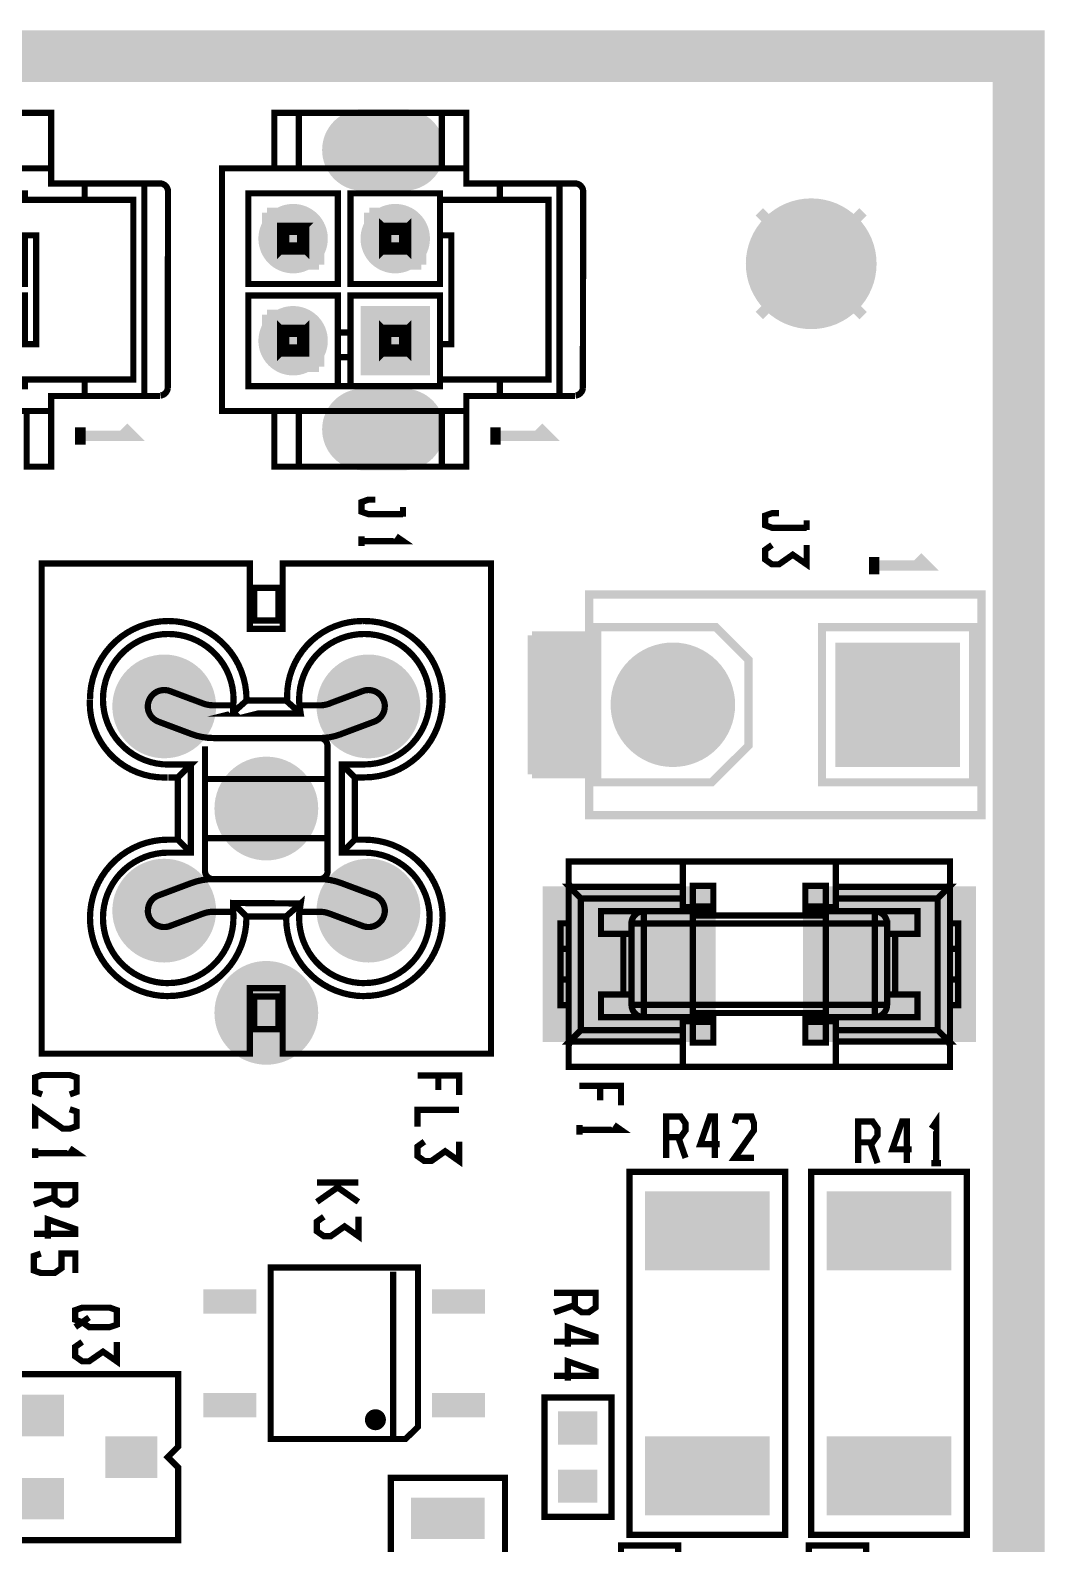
# Model space of a CAD drawing. Extents: x 36 to 154, y -1 to 63.
# Drawn here: x 129.48 to 154.3, y 25.82 to 62.87 of the extents above; entities that cross this region are included whole.
import ezdxf

# ---------------------------------------------------------------- set-up
doc = ezdxf.new("R2010")
doc.units = 0
doc.header["$MEASUREMENT"] = 0
doc.layers.get('0').update_dxf_attribs({"linetype": 'CONTINUOUS'})
for name, color, linetype in [('25-336-0_BOT', 7, 'CONTINUOUS'), ('25-336-0_DRD', 7, 'CONTINUOUS'), ('25-336-0_SST', 1, 'CONTINUOUS'), ('25-336-0_TOP', 4, 'CONTINUOUS'), ('THRUHOLE_NPT', 5, 'CONTINUOUS'), ('THRUHOLE_TAP', 10, 'CONTINUOUS')]:
    doc.layers.add(name, color=color, linetype=linetype)

# ---------------------------------------------------------------- blocks, each defined once
blk = doc.blocks.new('ROUND_21')
at = {"const_width": 1.27}
blk.add_lwpolyline([(-0.635, 0, 1), (0.635, 0, 1)], format="xyb", close=True, dxfattribs=at)
blk = doc.blocks.new('OBLONG_22')
at = {"const_width": 1.99898}
blk.add_lwpolyline([(0.50038, 0), (-0.50038, 0)], dxfattribs=at)
at = {"const_width": 0.99949}
for points in [[(-1.000124, 0, 1), (-0.000636, 0, 1)], [(0.000636, 0, 1), (1.000124, 0, 1)]]:
    blk.add_lwpolyline(points, format="xyb", close=True, dxfattribs=at)
blk = doc.blocks.new('ROUND_25')
at = {"const_width": 0.84963}
blk.add_lwpolyline([(-0.424814, 0, 1), (0.424814, 0, 1)], format="xyb", close=True, dxfattribs=at)
blk = doc.blocks.new('SQUARE_26')
blk.add_solid([(0.84963, 0.84963), (0.84963, -0.84963), (-0.84963, 0.84963), (-0.84963, -0.84963)])
blk = doc.blocks.new('ROUND_27')
at = {"const_width": 1.524}
blk.add_lwpolyline([(-0.762, 0, 1), (0.762, 0, 1)], format="xyb", close=True, dxfattribs=at)
blk = doc.blocks.new('SQUARE_28')
blk.add_solid([(1.524, 1.524), (1.524, -1.524), (-1.524, 1.524), (-1.524, -1.524)])
blk = doc.blocks.new('ROUND_56')
at = {"const_width": 1.6002}
blk.add_lwpolyline([(-0.8001, 0, 1), (0.8001, 0, 1)], format="xyb", close=True, dxfattribs=at)
blk = doc.blocks.new('ROUND_59')
at = {"const_width": 0.0762}
blk.add_lwpolyline([(-0.0381, 0, 1), (0.0381, 0, 1)], format="xyb", close=True, dxfattribs=at)
blk = doc.blocks.new('RECTANGLE_1')
blk.add_solid([(0.4826, 0.4064), (0.4826, -0.4064), (-0.4826, 0.4064), (-0.4826, -0.4064)])
blk = doc.blocks.new('RECTANGLE_4')
blk.add_solid([(0.9017, 0.508), (0.9017, -0.508), (-0.9017, 0.508), (-0.9017, -0.508)])
blk = doc.blocks.new('RECTANGLE_17')
blk.add_solid([(0.635, 0.508), (0.635, -0.508), (-0.635, 0.508), (-0.635, -0.508)])
blk = doc.blocks.new('RECTANGLE_20')
blk.add_solid([(2.11963, 1.905), (2.11963, -1.905), (-2.11963, 1.905), (-2.11963, -1.905)])
blk = doc.blocks.new('RECTANGLE_34')
blk.add_solid([(0.65024, 0.29972), (0.65024, -0.29972), (-0.65024, 0.29972), (-0.65024, -0.29972)])
blk = doc.blocks.new('RECTANGLE_42')
blk.add_solid([(1.524, 0.9652), (1.524, -0.9652), (-1.524, 0.9652), (-1.524, -0.9652)])
blk = doc.blocks.new('ROUND_23')
at = {"const_width": 0.59944}
blk.add_lwpolyline([(-0.29972, 0, 1), (0.29972, 0, 1)], format="xyb", close=True, dxfattribs=at)
blk = doc.blocks.new('ROUND_24')
at = {"const_width": 0.69977}
blk.add_lwpolyline([(-0.349884, 0, 1), (0.349884, 0, 1)], format="xyb", close=True, dxfattribs=at)
blk = doc.blocks.new('ROUND_30')
at = {"const_width": 0.8001}
blk.add_lwpolyline([(-0.40005, 0, 1), (0.40005, 0, 1)], format="xyb", close=True, dxfattribs=at)

msp = doc.modelspace()

# ---------------------------------------------------------------- linework, layer by layer
at = {"layer": '25-336-0_DRD'}
for points, const_width in [([(38.1, 0), (153.67, 0), (153.67, 62.23), (36.83, 62.23), (36.83, 0), (38.1, 0)], 1.27), ([(137.48512, 59.67984), (138.12012, 60.31484)], 0.254), ([(138.12012, 60.31484), (138.75512, 59.67984)], 0.254), ([(137.48512, 60.18784), (137.48512, 59.67984)], 0.254), ([(138.12012, 59.55284), (137.48512, 60.18784)], 0.254), ([(138.75512, 60.18784), (138.12012, 59.55284)], 0.254), ([(138.75512, 59.67984), (138.75512, 60.18784)], 0.254), ([(149.86, 58.42), (147.32, 55.88)], 0.254), ([(149.86, 55.88), (147.32, 58.42)], 0.254), ([(135.27532, 58.39968), (135.27532, 57.76468)], 0.254), ([(135.91032, 58.39968), (135.27532, 58.39968)], 0.254), ([(135.91032, 57.12968), (135.91032, 58.39968)], 0.254), ([(137.77468, 58.39968), (137.77468, 57.76468)], 0.254), ([(138.40968, 58.39968), (137.77468, 58.39968)], 0.254), ([(138.40968, 57.12968), (138.40968, 58.39968)], 0.254), ([(135.27532, 57.76468), (136.54532, 57.76468)], 0.254), ([(136.54532, 57.76468), (136.54532, 57.12968)], 0.254), ([(137.77468, 57.76468), (139.04468, 57.76468)], 0.254), ([(139.04468, 57.76468), (139.04468, 57.12968)], 0.254), ([(136.54532, 57.12968), (135.91032, 57.12968)], 0.254), ([(139.04468, 57.12968), (138.40968, 57.12968)], 0.254), ([(135.27532, 55.90032), (135.27532, 55.26532)], 0.254), ([(135.91032, 55.90032), (135.27532, 55.90032)], 0.254), ([(135.91032, 54.63032), (135.91032, 55.90032)], 0.254), ([(137.77468, 55.90032), (137.77468, 55.26532)], 0.254), ([(138.40968, 55.90032), (137.77468, 55.90032)], 0.254), ([(138.40968, 54.63032), (138.40968, 55.90032)], 0.254), ([(135.27532, 55.26532), (136.54532, 55.26532)], 0.254), ([(136.54532, 55.26532), (136.54532, 54.63032)], 0.254), ([(137.77468, 55.26532), (139.04468, 55.26532)], 0.254), ([(139.04468, 55.26532), (139.04468, 54.63032)], 0.254), ([(136.54532, 54.63032), (135.91032, 54.63032)], 0.254), ([(139.04468, 54.63032), (138.40968, 54.63032)], 0.254), ([(137.48512, 52.83962), (138.12012, 53.47462)], 0.254), ([(137.48512, 53.34762), (137.48512, 52.83962)], 0.254), ([(138.12012, 52.71262), (137.48512, 53.34762)], 0.254), ([(138.12012, 53.47462), (138.75512, 52.83962)], 0.254), ([(138.75512, 53.34762), (138.12012, 52.71262)], 0.254), ([(138.75512, 52.83962), (138.75512, 53.34762)], 0.254), ([(132.12064, 46.94936), (132.12064, 46.31436)], 0.254), ([(132.75564, 46.94936), (132.12064, 46.94936)], 0.254), ([(132.75564, 45.67936), (132.75564, 46.94936)], 0.254), ([(137.11936, 46.94936), (137.11936, 46.31436)], 0.254), ([(137.75436, 46.94936), (137.11936, 46.94936)], 0.254), ([(137.75436, 45.67936), (137.75436, 46.94936)], 0.254), ([(144.95018, 46.99), (144.56918, 46.609)], 0.254), ([(145.45818, 46.99), (144.95018, 46.99)], 0.254), ([(145.83918, 46.609), (145.45818, 46.99)], 0.254), ([(150.45182, 46.99), (150.07082, 46.609)], 0.254), ([(150.95982, 46.99), (150.45182, 46.99)], 0.254), ([(151.34082, 46.609), (150.95982, 46.99)], 0.254), ([(144.56918, 46.609), (144.56918, 46.101)], 0.254), ([(145.83918, 46.101), (145.83918, 46.609)], 0.254), ([(150.07082, 46.609), (150.07082, 46.101)], 0.254), ([(151.34082, 46.101), (151.34082, 46.609)], 0.254), ([(132.12064, 46.31436), (133.39064, 46.31436)], 0.254), ([(133.39064, 46.31436), (133.39064, 45.67936)], 0.254), ([(137.11936, 46.31436), (138.38936, 46.31436)], 0.254), ([(138.38936, 46.31436), (138.38936, 45.67936)], 0.254), ([(144.56918, 46.101), (144.95018, 45.72)], 0.254), ([(145.45818, 45.72), (145.83918, 46.101)], 0.254), ([(150.07082, 46.101), (150.45182, 45.72)], 0.254), ([(150.95982, 45.72), (151.34082, 46.101)], 0.254), ([(133.39064, 45.67936), (132.75564, 45.67936)], 0.254), ([(138.38936, 45.67936), (137.75436, 45.67936)], 0.254), ([(144.95018, 45.72), (145.45818, 45.72)], 0.254), ([(150.45182, 45.72), (150.95982, 45.72)], 0.254), ([(134.62, 44.45), (134.62, 43.815)], 0.254), ([(135.255, 44.45), (134.62, 44.45)], 0.254), ([(135.255, 43.18), (135.255, 44.45)], 0.254), ([(134.62, 43.815), (135.89, 43.815)], 0.254), ([(135.89, 43.815), (135.89, 43.18)], 0.254), ([(135.89, 43.18), (135.255, 43.18)], 0.254), ([(132.12064, 41.95064), (132.12064, 41.31564)], 0.254), ([(132.75564, 41.95064), (132.12064, 41.95064)], 0.254), ([(132.75564, 40.68064), (132.75564, 41.95064)], 0.254), ([(137.11936, 41.95064), (137.11936, 41.31564)], 0.254), ([(137.75436, 41.95064), (137.11936, 41.95064)], 0.254), ([(137.75436, 40.68064), (137.75436, 41.95064)], 0.254), ([(132.12064, 41.31564), (133.39064, 41.31564)], 0.254), ([(133.39064, 41.31564), (133.39064, 40.68064)], 0.254), ([(137.11936, 41.31564), (138.38936, 41.31564)], 0.254), ([(138.38936, 41.31564), (138.38936, 40.68064)], 0.254), ([(133.39064, 40.68064), (132.75564, 40.68064)], 0.254), ([(138.38936, 40.68064), (137.75436, 40.68064)], 0.254), ([(134.62, 39.44874), (134.62, 38.81374)], 0.254), ([(135.255, 39.44874), (134.62, 39.44874)], 0.254), ([(135.255, 38.17874), (135.255, 39.44874)], 0.254), ([(134.62, 38.81374), (135.89, 38.81374)], 0.254), ([(135.89, 38.81374), (135.89, 38.17874)], 0.254), ([(135.89, 38.17874), (135.255, 38.17874)], 0.254)]:
    msp.add_lwpolyline(points, dxfattribs=dict(at, const_width=const_width))
at = {"layer": '25-336-0_SST'}
for points, const_width in [([(129.39014, 53.54574), (129.39014, 52.1843), (129.98958, 52.1843), (129.98958, 53.54574), (124.01042, 53.54574), (124.01042, 59.48426), (129.98958, 59.48426), (129.98958, 60.8457), (129.39014, 60.8457), (125.89002, 60.8457), (125.89002, 59.48426)], 0.1524), ([(139.55014, 53.54574), (139.55014, 52.1843), (140.14958, 52.1843), (140.14958, 53.54574), (134.17042, 53.54574), (134.17042, 59.48426), (140.14958, 59.48426), (140.14958, 60.8457), (139.55014, 60.8457), (136.05002, 60.8457), (136.05002, 59.48426)], 0.1524), ([(136.05002, 60.8457), (135.45058, 60.8457), (135.45058, 59.48426)], 0.1524), ([(139.55014, 59.48426), (139.55014, 60.8457)], 0.1524), ([(129.98958, 59.48426), (129.98958, 59.11596), (130.81, 59.11596)], 0.1524), ([(140.14958, 59.48426), (140.14958, 59.11596), (140.97, 59.11596)], 0.1524), ([(131.99872, 54.31536), (131.99872, 58.71464), (130.81, 58.71464), (129.34442, 58.71464), (129.34442, 58.87466), (127.15494, 58.87466), (127.15494, 56.6547), (129.34442, 56.6547), (129.34442, 57.84596), (129.62382, 57.84596), (129.62382, 55.18404), (129.34442, 55.18404), (129.34442, 56.3753), (127.15494, 56.3753), (127.15494, 55.46598), (126.84506, 55.46598), (126.84506, 56.3753), (124.65558, 56.3753), (124.65558, 54.15534), (129.34442, 54.15534), (129.34442, 54.31536), (130.81, 54.31536), (131.99872, 54.31536)], 0.1524), ([(130.81, 58.71464), (130.81, 59.11596), (132.2705, 59.11596)], 0.1524), ([(132.64896, 53.91404), (132.2705, 53.91404), (132.2705, 59.11596), (132.64896, 59.11596)], 0.1524), ([(132.84962, 58.9153), (132.842, 54.102)], 0.1524), ([(134.81558, 58.87466), (134.81558, 56.6547), (137.00506, 56.6547), (137.00506, 58.87466), (134.81558, 58.87466)], 0.1524), ([(142.15872, 54.31536), (142.15872, 58.71464), (140.97, 58.71464), (139.50442, 58.71464), (139.50442, 58.87466), (137.31494, 58.87466), (137.31494, 56.6547), (139.50442, 56.6547), (139.50442, 57.84596), (139.78382, 57.84596), (139.78382, 55.18404), (139.50442, 55.18404), (139.50442, 56.3753), (137.31494, 56.3753), (137.31494, 55.46598), (137.00506, 55.46598), (137.00506, 56.3753), (134.81558, 56.3753), (134.81558, 54.15534), (139.50442, 54.15534), (139.50442, 54.31536), (140.97, 54.31536), (142.15872, 54.31536)], 0.1524), ([(140.97, 58.71464), (140.97, 59.11596), (142.4305, 59.11596)], 0.1524), ([(142.80896, 53.91404), (142.4305, 53.91404), (142.4305, 59.11596), (142.80896, 59.11596)], 0.1524), ([(143.00962, 58.9153), (143.002, 54.102)], 0.1524), ([(139.50442, 57.84596), (139.50442, 58.71464)], 0.1524), ([(138.57732, 57.93232), (138.72718, 58.08218), (138.72718, 57.44718), (138.57732, 57.59704), (138.57732, 57.93232), (138.24204, 57.93232), (138.09218, 58.08218), (138.09218, 57.44718), (138.24204, 57.59704), (138.24204, 57.93232)], 0.1524), ([(135.59282, 58.08218), (135.74268, 57.93232)], 0.1524), ([(136.07796, 57.93232), (136.22782, 58.08218), (135.59282, 58.08218), (135.59282, 57.44718), (135.74268, 57.59704), (136.07796, 57.59704), (136.07796, 57.93232), (135.74268, 57.93232), (135.74268, 57.59704)], 0.1524), ([(136.22782, 58.08218), (136.22782, 57.44718), (136.07796, 57.59704)], 0.1524), ([(138.09218, 58.08218), (138.72718, 58.08218)], 0.1524), ([(135.59282, 57.44718), (136.22782, 57.44718)], 0.1524), ([(138.09218, 57.44718), (138.72718, 57.44718)], 0.1524), ([(138.57732, 57.59704), (138.24204, 57.59704)], 0.1524), ([(135.59282, 54.94782), (136.22782, 54.94782), (136.22782, 55.58282), (136.07796, 55.43296), (135.74268, 55.43296), (135.59282, 55.58282), (135.59282, 54.94782), (135.74268, 55.09768), (136.07796, 55.09768), (136.07796, 55.43296)], 0.1524), ([(135.59282, 55.58282), (136.22782, 55.58282)], 0.1524), ([(138.57732, 55.43296), (138.72718, 55.58282), (138.72718, 54.94782), (138.57732, 55.09768), (138.57732, 55.43296), (138.24204, 55.43296), (138.09218, 55.58282), (138.09218, 54.94782), (138.24204, 55.09768), (138.24204, 55.43296)], 0.1524), ([(138.09218, 55.58282), (138.72718, 55.58282)], 0.1524), ([(135.74268, 55.09768), (135.74268, 55.43296)], 0.1524), ([(137.31494, 54.15534), (137.31494, 54.864), (137.00506, 54.864), (137.00506, 55.46598)], 0.1524), ([(137.31494, 55.46598), (137.31494, 54.864)], 0.1524), ([(139.50442, 54.31536), (139.50442, 55.18404)], 0.1524), ([(136.22782, 54.94782), (136.07796, 55.09768)], 0.1524), ([(137.00506, 54.15534), (137.00506, 54.864)], 0.1524), ([(138.09218, 54.94782), (138.72718, 54.94782)], 0.1524), ([(138.57732, 55.09768), (138.24204, 55.09768)], 0.1524), ([(130.81, 54.31536), (130.81, 53.91404)], 0.1524), ([(140.97, 54.31536), (140.97, 53.91404)], 0.1524), ([(129.98958, 53.54574), (129.98958, 53.91404), (130.81, 53.91404), (132.2705, 53.91404)], 0.1524), ([(140.14958, 53.54574), (140.14958, 53.91404), (140.97, 53.91404), (142.4305, 53.91404)], 0.1524), ([(135.45058, 53.54574), (135.45058, 52.1843), (136.05002, 52.1843), (139.55014, 52.1843)], 0.1524), ([(136.05002, 53.54574), (136.05002, 52.1843)], 0.1524), ([(130.70332, 52.72532), (130.70332, 53.1495)], 0.254), ([(130.70332, 52.93868), (131.97332, 52.93868), (131.7625, 53.1495)], 0.254), ([(140.86332, 52.72532), (140.86332, 53.1495)], 0.254), ([(140.86332, 52.93868), (142.13332, 52.93868), (141.9225, 53.1495)], 0.254), ([(137.922, 51.37658), (137.75182, 51.37658), (137.58418, 51.31562), (137.58418, 51.0794), (137.75182, 51.02098), (138.60018, 51.02098)], 0.1524), ([(138.60018, 50.96002), (138.60018, 51.19878)], 0.1524), ([(147.80006, 51.04384), (147.62988, 51.04384), (147.46224, 50.98542), (147.46224, 50.7492), (147.62988, 50.68824), (148.47824, 50.68824)], 0.1524), ([(148.47824, 50.62982), (148.47824, 50.86604)], 0.1524), ([(137.58418, 50.2412), (137.58418, 50.47742)], 0.1524), ([(137.58418, 50.36058), (138.60018, 50.36058), (138.43, 50.47742)], 0.1524), ([(147.62988, 50.2666), (147.46224, 50.14722), (147.46224, 49.911), (147.62988, 49.79162), (147.80006, 49.79162), (148.13788, 50.02784), (148.47824, 49.79162), (148.47824, 50.2666)], 0.1524), ([(150.13432, 49.55032), (150.13432, 49.9745)], 0.254), ([(150.13432, 49.76368), (151.40432, 49.76368), (151.1935, 49.9745)], 0.254), ([(134.85368, 37.81552), (134.85368, 39.41572), (135.65378, 39.41572), (135.65378, 37.81552), (140.7541, 37.81552), (140.7541, 49.81448), (135.65378, 49.81448), (135.65378, 48.21428), (134.85368, 48.21428), (134.85368, 49.81448), (129.7559, 49.81448), (129.7559, 37.81552), (134.85368, 37.81552)], 0.1524), ([(134.95528, 48.41494), (134.95528, 49.21504), (135.55472, 49.21504), (135.55472, 48.41494), (134.95528, 48.41494)], 0.1524), ([(134.85368, 49.11598), (134.95528, 49.11598)], 0.1524), ([(135.55472, 49.11598), (135.65378, 49.11598)], 0.1524), ([(143.1544, 49.05502), (143.1544, 43.65498), (152.7556, 43.65498), (152.7556, 49.05502), (143.1544, 49.05502)], 0.20066), ([(137.6553, 48.40478), (137.60714, 48.40289)], 0.1524), ([(143.35506, 48.25492), (143.35506, 44.45508), (146.15414, 44.45508), (147.05584, 45.35424), (147.05584, 47.45482), (146.25574, 48.25492), (143.35506, 48.25492)], 0.20066), ([(148.85416, 48.25492), (148.85416, 44.45508), (152.55494, 44.45508), (152.55494, 48.25492), (148.85416, 48.25492)], 0.20066), ([(143.1544, 48.05426), (143.1544, 44.65574), (141.75486, 44.65574)], 0.20066), ([(141.75486, 48.05426), (141.75486, 44.65574)], 0.20066), ([(143.1544, 48.05426), (141.75486, 48.05426)], 0.20066), ([(143.1544, 47.879), (141.75486, 47.879)], 0.20066), ([(143.1544, 47.7012), (141.75486, 47.7012)], 0.20066), ([(141.9225, 48.05426), (141.9225, 44.65574)], 0.20066), ([(142.10284, 48.05426), (142.10284, 44.65574)], 0.20066), ([(142.28318, 48.05426), (142.28318, 44.65574)], 0.20066), ([(142.46352, 48.05426), (142.46352, 44.65574)], 0.20066), ([(142.64132, 48.05426), (142.64132, 44.65574)], 0.20066), ([(142.82166, 48.05426), (142.82166, 44.65574)], 0.20066), ([(143.002, 48.05426), (143.002, 44.65574)], 0.20066), ([(143.1544, 47.52086), (141.75486, 47.52086)], 0.20066), ([(143.1544, 47.34052), (141.75486, 47.34052)], 0.20066), ([(143.1544, 47.16018), (141.75486, 47.16018)], 0.20066), ([(143.1544, 46.97984), (141.75486, 46.97984)], 0.20066), ([(133.71068, 46.38548), (132.89534, 46.69028)], 0.1524), ([(137.61466, 46.69028), (136.79932, 46.38548)], 0.1524), ([(143.1544, 46.80204), (141.75486, 46.80204)], 0.20066), ([(143.1544, 46.6217), (141.75486, 46.6217)], 0.20066), ([(130.937, 46.482), (130.93507, 46.39818)], 0.1524), ([(134.44474, 46.33976), (134.4422, 46.1772), (134.4676, 46.1518), (134.4168, 46.1391), (136.09574, 46.1391), (136.06526, 46.33976)], 0.1524), ([(134.44474, 46.33976), (133.95452, 46.33976)], 0.1524), ([(136.09574, 46.1391), (135.74014, 46.4566), (134.76986, 46.4566), (134.41172, 46.1391)], 0.1524), ([(134.76986, 46.4566), (134.76901, 46.48959)], 0.1524), ([(135.763, 46.56074), (135.76468, 46.48207)], 0.1524), ([(136.55548, 46.33976), (136.06526, 46.33976)], 0.1524), ([(136.06526, 46.33976), (136.07118, 46.28653)], 0.1524), ([(143.1544, 46.44136), (141.75486, 46.44136)], 0.20066), ([(143.1544, 46.26102), (141.75486, 46.26102)], 0.20066), ([(132.61594, 45.94098), (133.42874, 45.63618)], 0.1524), ([(137.07872, 45.63618), (137.89406, 45.94098)], 0.1524), ([(143.1544, 46.08068), (141.75486, 46.08068)], 0.20066), ([(143.1544, 45.90288), (141.75486, 45.90288)], 0.20066), ([(133.95452, 45.53966), (136.55548, 45.53966)], 0.1524), ([(143.1544, 45.72254), (141.75486, 45.72254)], 0.20066), ([(143.1544, 45.5422), (141.75486, 45.5422)], 0.20066), ([(136.7536, 42.28846), (136.7536, 44.5389), (133.75386, 44.5389), (133.75386, 45.34154)], 0.1524), ([(136.7536, 45.34154), (136.7536, 44.5389)], 0.1524), ([(143.1544, 45.36186), (141.75486, 45.36186)], 0.20066), ([(143.1544, 45.18152), (141.75486, 45.18152)], 0.20066), ([(132.8547, 42.7355), (133.40842, 42.7355), (133.40842, 44.8945)], 0.1524), ([(132.8547, 44.577), (133.09092, 44.577), (133.40842, 44.8945), (132.8547, 44.8945)], 0.1524), ([(137.10158, 44.8945), (137.41908, 44.577)], 0.1524), ([(137.6553, 44.8945), (137.10158, 44.8945), (137.10158, 42.7355), (137.6553, 42.7355)], 0.1524), ([(143.1544, 45.00372), (141.75486, 45.00372)], 0.20066), ([(143.1544, 44.82338), (141.75486, 44.82338)], 0.20066), ([(132.75818, 44.57446), (132.84203, 44.57639)], 0.1524), ([(133.09092, 44.577), (133.09092, 43.053), (133.40842, 42.7355)], 0.1524), ([(133.75386, 42.28846), (133.75386, 43.08856), (133.75386, 44.5389)], 0.1524), ([(137.6553, 44.577), (137.41908, 44.577), (137.41908, 43.053), (137.6553, 43.053)], 0.1524), ([(132.8547, 43.053), (133.09092, 43.053)], 0.1524), ([(133.75386, 43.08856), (133.95452, 43.08856), (136.55548, 43.08856), (136.7536, 43.08856)], 0.1524), ([(137.41908, 43.053), (137.10158, 42.7355)], 0.1524), ([(145.44548, 38.11016), (145.44548, 37.4904), (142.65402, 37.4904), (142.65402, 38.0746), (142.65402, 41.93286), (142.65402, 42.5196), (145.44548, 42.5196)], 0.1524), ([(149.19452, 42.5196), (149.19452, 41.89984), (151.9682, 41.89984), (151.68372, 41.61536), (151.68372, 38.3921), (151.9682, 38.11016), (149.19452, 38.11016), (149.19452, 37.4904), (151.98598, 37.4904), (151.98598, 38.0746), (151.98598, 41.93286), (151.98598, 42.5196), (149.19452, 42.5196), (145.44548, 42.5196), (145.44548, 41.89984), (145.44548, 41.61536), (145.44548, 41.3004), (145.69186, 41.3004), (145.95348, 41.3004), (146.19478, 41.3004), (146.19478, 41.39946), (145.95348, 41.39946), (145.44548, 41.39946)], 0.1524), ([(132.61594, 41.68902), (133.42874, 41.99382)], 0.1524), ([(136.55548, 42.0878), (133.95452, 42.0878)], 0.1524), ([(137.89406, 41.68902), (137.07872, 41.99382)], 0.1524), ([(142.95374, 41.61536), (142.6718, 41.89984), (145.44548, 41.89984)], 0.1524), ([(142.6718, 41.89984), (142.66926, 41.89984), (142.66926, 41.90238), (142.66672, 41.90238), (142.66672, 41.90492), (142.66672, 41.90746), (142.66418, 41.90746), (142.66418, 41.91), (142.66164, 41.91), (142.66164, 41.91254), (142.66164, 41.91508), (142.6591, 41.91508), (142.6591, 41.91762), (142.6591, 41.92016), (142.65656, 41.92016), (142.65656, 41.9227), (142.65656, 41.92524), (142.65656, 41.92778), (142.65402, 41.92778), (142.65402, 41.93032), (142.65402, 41.93286)], 0.1524), ([(146.19478, 41.4147), (146.19478, 41.92524), (145.69186, 41.92524), (145.69186, 41.4147), (145.69186, 41.39946), (145.69186, 41.4147), (146.19478, 41.4147), (146.19478, 41.39946)], 0.1524), ([(148.44522, 41.4147), (148.94814, 41.4147), (148.94814, 41.92524), (148.44522, 41.92524), (148.44522, 41.4147), (148.44522, 41.39946), (148.68652, 41.39946), (148.68652, 41.3004), (148.44522, 41.3004), (148.44522, 41.39946)], 0.1524), ([(149.19452, 41.89984), (149.19452, 41.61536), (151.68372, 41.61536)], 0.1524), ([(151.98598, 41.93286), (151.98344, 41.93032), (151.98344, 41.92778), (151.98344, 41.92524), (151.98344, 41.9227), (151.98344, 41.92016), (151.9809, 41.92016), (151.9809, 41.91762), (151.9809, 41.91508), (151.97836, 41.91508), (151.97836, 41.91254), (151.97836, 41.91), (151.97582, 41.91), (151.97582, 41.90746), (151.97328, 41.90746), (151.97328, 41.90492), (151.97074, 41.90492), (151.97074, 41.90238), (151.9682, 41.89984)], 0.1524), ([(136.09574, 41.4909), (134.44474, 41.5036), (134.44474, 41.2877)], 0.1524), ([(135.74014, 41.1734), (134.76986, 41.1734), (134.49046, 41.4528)], 0.1524), ([(135.74014, 41.1734), (136.09574, 41.4909), (136.06526, 41.2877), (136.55548, 41.2877)], 0.1524), ([(145.44548, 38.7096), (145.44548, 38.3921), (142.95374, 38.3921), (142.95374, 41.61536), (145.44548, 41.61536)], 0.1524), ([(149.19452, 41.3004), (149.19452, 41.61536)], 0.1524), ([(133.71068, 41.24452), (132.89534, 40.93972)], 0.1524), ([(134.44474, 41.2877), (133.95452, 41.2877)], 0.1524), ([(135.74014, 41.1734), (135.73981, 41.13784)], 0.1524), ([(136.07034, 41.34358), (136.06409, 41.28781)], 0.1524), ([(136.79932, 41.24452), (137.61466, 40.93972)], 0.1524), ([(145.44548, 41.3004), (143.4465, 41.3004), (143.4465, 40.74922), (143.9926, 40.74922), (144.19326, 40.74922), (144.19326, 40.99814)], 0.1524), ([(144.49298, 41.3004), (144.49298, 40.99814), (144.19326, 40.99814)], 0.1524), ([(150.44674, 40.74922), (150.44674, 40.99814), (150.14702, 40.99814), (148.94814, 40.99814), (145.69186, 40.99814), (145.69186, 39.00932), (144.49298, 39.00932), (144.49298, 40.99814), (145.69186, 40.99814), (145.69186, 41.3004)], 0.1524), ([(145.69186, 41.1988), (148.94814, 41.1988)], 0.1524), ([(145.95348, 41.3004), (145.95348, 41.39946)], 0.1524), ([(149.19452, 41.39946), (148.68652, 41.39946)], 0.1524), ([(150.14702, 38.7096), (150.14702, 39.00932), (148.94814, 39.00932), (148.94814, 40.99814), (148.94814, 41.3004), (148.68652, 41.3004)], 0.1524), ([(148.94814, 41.4147), (148.94814, 41.39946)], 0.1524), ([(150.6474, 40.74922), (151.1935, 40.74922), (151.1935, 41.3004), (149.19452, 41.3004), (148.94814, 41.3004)], 0.1524), ([(150.44674, 39.00932), (150.14702, 39.00932), (150.14702, 40.99814), (150.14702, 41.3004)], 0.1524), ([(142.65402, 39.62908), (142.4559, 39.62908), (142.4559, 40.37838), (142.4559, 41.00576), (142.65402, 41.00576)], 0.1524), ([(143.9926, 40.74922), (143.9926, 39.26078)], 0.1524), ([(144.19326, 40.74922), (144.19326, 39.26078)], 0.1524), ([(150.44674, 39.26078), (150.6474, 39.26078), (150.6474, 40.74922), (150.44674, 40.74922), (150.44674, 39.26078), (150.44674, 39.00932)], 0.1524), ([(151.98598, 41.00576), (152.1841, 41.00576), (152.1841, 40.37838), (152.1841, 39.62908), (152.1841, 39.00424), (151.98598, 39.00424)], 0.1524), ([(142.65402, 40.37838), (142.4559, 40.37838)], 0.1524), ([(152.1841, 40.37838), (151.98598, 40.37838)], 0.1524), ([(142.4559, 39.62908), (142.4559, 39.00424), (142.65402, 39.00424)], 0.1524), ([(151.98598, 39.62908), (152.1841, 39.62908)], 0.1524), ([(134.95528, 38.41496), (134.95528, 39.21506), (135.55472, 39.21506), (135.55472, 38.41496), (134.95528, 38.41496)], 0.1524), ([(144.19326, 39.00932), (144.19326, 39.26078), (143.9926, 39.26078), (143.4465, 39.26078), (143.4465, 38.7096), (145.44548, 38.7096), (145.69186, 38.7096)], 0.1524), ([(149.19452, 38.7096), (151.1935, 38.7096), (151.1935, 39.26078), (150.6474, 39.26078)], 0.1524), ([(144.19326, 39.00932), (144.49298, 39.00932), (144.49298, 38.7096)], 0.1524), ([(148.68652, 38.7096), (148.44522, 38.7096), (148.44522, 38.61054), (148.44522, 38.5953), (148.94814, 38.5953), (148.94814, 38.08476), (148.44522, 38.08476), (148.44522, 38.5953), (148.44522, 38.61054), (148.68652, 38.61054), (148.68652, 38.7096), (148.94814, 38.7096), (148.94814, 39.00932), (145.69186, 39.00932), (145.69186, 38.7096), (145.95348, 38.7096)], 0.1524), ([(134.95528, 38.51402), (134.85368, 38.51402)], 0.1524), ([(135.65378, 38.51402), (135.55472, 38.51402)], 0.1524), ([(145.44548, 38.61054), (145.95348, 38.61054), (146.19478, 38.61054), (146.19478, 38.7096), (145.95348, 38.7096), (145.95348, 38.61054)], 0.1524), ([(148.94814, 38.8112), (145.69186, 38.8112)], 0.1524), ([(146.19478, 38.5953), (146.19478, 38.08476), (145.69186, 38.08476), (145.69186, 38.5953), (145.69186, 38.61054), (145.69186, 38.5953), (146.19478, 38.5953), (146.19478, 38.61054)], 0.1524), ([(148.68652, 38.61054), (149.19452, 38.61054)], 0.1524), ([(151.68372, 38.3921), (149.19452, 38.3921), (149.19452, 38.7096), (148.94814, 38.7096)], 0.1524), ([(148.94814, 38.61054), (148.94814, 38.5953)], 0.1524), ([(145.44548, 38.3921), (145.44548, 38.11016), (142.6718, 38.11016), (142.95374, 38.3921)], 0.1524), ([(142.65402, 38.0746), (142.65402, 38.07714), (142.65402, 38.07968), (142.65402, 38.08222), (142.65656, 38.08222), (142.65656, 38.08476), (142.65656, 38.0873), (142.65656, 38.08984), (142.6591, 38.08984), (142.6591, 38.09238), (142.6591, 38.09492), (142.66164, 38.09492), (142.66164, 38.09746), (142.66164, 38.1), (142.66418, 38.1), (142.66418, 38.10254), (142.66672, 38.10254), (142.66672, 38.10508), (142.66926, 38.10508), (142.66926, 38.10762), (142.6718, 38.11016)], 0.1524), ([(149.19452, 38.3921), (149.19452, 38.11016)], 0.1524), ([(151.98598, 38.0746), (151.98598, 38.07714), (151.98344, 38.07714), (151.98344, 38.07968), (151.98344, 38.08222), (151.98344, 38.08476), (151.98344, 38.0873), (151.98344, 38.08984), (151.9809, 38.08984), (151.9809, 38.09238), (151.9809, 38.09492), (151.97836, 38.09492), (151.97836, 38.09746), (151.97836, 38.1), (151.97582, 38.1), (151.97582, 38.10254), (151.97328, 38.10254), (151.97328, 38.10508), (151.97074, 38.10508), (151.97074, 38.10762), (151.9682, 38.10762), (151.9682, 38.11016)], 0.1524), ([(145.44548, 37.4904), (149.19452, 37.4904)], 0.1524), ([(129.76606, 36.8173), (129.59842, 36.87826), (129.59842, 37.23386), (129.76606, 37.29228), (130.44424, 37.29228), (130.61442, 37.23386), (130.61442, 36.87826), (130.44424, 36.8173)], 0.1524), ([(138.95578, 37.27958), (139.97178, 37.27958), (139.97178, 36.8046)], 0.1524), ([(139.46378, 36.92398), (139.46378, 37.27958)], 0.1524), ([(142.91818, 37.02558), (143.93418, 37.02558), (143.93418, 36.5506)], 0.1524), ([(143.42618, 36.66998), (143.42618, 37.02558)], 0.1524), ([(129.59842, 35.9791), (129.59842, 36.45408), (130.27406, 35.9791), (130.44424, 35.9791), (130.61442, 36.04006), (130.61442, 36.39566), (130.44424, 36.45408)], 0.1524), ([(138.95578, 36.02482), (138.95578, 36.44138), (139.97178, 36.44138)], 0.1524), ([(145.03908, 35.77082), (145.39468, 35.77082), (145.51406, 35.93846), (145.51406, 36.10864), (145.39468, 36.27882), (145.03908, 36.27882), (145.03908, 35.26282)], 0.1524), ([(146.35226, 35.60064), (145.87728, 35.60064), (146.1135, 36.27882), (146.23288, 36.27882), (146.23288, 35.26282)], 0.1524), ([(147.19046, 35.26282), (146.71548, 35.26282), (147.19046, 35.93846), (147.19046, 36.10864), (147.1295, 36.27882), (146.7739, 36.27882), (146.71548, 36.10864)], 0.1524), ([(151.6507, 35.13582), (151.6507, 36.15182), (151.53386, 35.98164)], 0.1524), ([(142.91818, 35.83178), (142.91818, 36.068)], 0.1524), ([(142.91818, 35.94862), (143.93418, 35.94862), (143.764, 36.068)], 0.1524), ([(149.73808, 35.64382), (150.09368, 35.64382), (150.21306, 35.81146), (150.21306, 35.98164), (150.09368, 36.15182), (149.73808, 36.15182), (149.73808, 35.13582)], 0.1524), ([(151.05126, 35.47364), (150.57628, 35.47364), (150.8125, 36.15182), (150.93188, 36.15182), (150.93188, 35.13582)], 0.1524), ([(129.59842, 35.26028), (129.59842, 35.4965)], 0.1524), ([(129.59842, 35.37966), (130.61442, 35.37966), (130.44424, 35.4965)], 0.1524), ([(139.12342, 35.6616), (138.95578, 35.54222), (138.95578, 35.306), (139.12342, 35.18662), (139.2936, 35.18662), (139.63142, 35.42538), (139.97178, 35.18662), (139.97178, 35.6616)], 0.1524), ([(145.33626, 35.77082), (145.51406, 35.26282)], 0.1524), ([(150.03526, 35.64382), (150.21306, 35.13582)], 0.1524), ([(151.77008, 35.13582), (151.53386, 35.13582)], 0.1524), ([(147.955, 34.8107), (147.955, 34.925), (144.145, 34.925), (144.145, 26.035), (147.955, 26.035), (147.955, 34.8107)], 0.1524), ([(152.4, 34.8107), (152.4, 34.925), (148.59, 34.925), (148.59, 26.035), (152.4, 26.035), (152.4, 34.8107)], 0.1524), ([(130.0734, 34.59734), (130.0734, 34.24174), (130.24358, 34.12236), (130.41376, 34.12236), (130.5814, 34.24174), (130.5814, 34.59734), (129.5654, 34.59734)], 0.1524), ([(137.50798, 34.66084), (136.49198, 34.66084)], 0.1524), ([(136.49198, 34.18586), (136.99998, 34.54146), (137.50798, 34.18586)], 0.1524), ([(130.0734, 34.30016), (129.5654, 34.12236)], 0.1524), ([(129.90576, 33.28416), (129.90576, 33.75914), (130.5814, 33.52292), (130.5814, 33.40354), (129.5654, 33.40354)], 0.1524), ([(136.66216, 33.82264), (136.49198, 33.70326), (136.49198, 33.46704), (136.66216, 33.34766), (136.83234, 33.34766), (137.17016, 33.58642), (137.50798, 33.34766), (137.50798, 33.82264)], 0.1524), ([(129.73558, 32.92094), (129.5654, 32.86252), (129.5654, 32.50692), (129.73558, 32.44596), (130.0734, 32.44596), (130.24358, 32.56534), (130.24358, 32.92094), (130.5814, 32.92094), (130.5814, 32.44596)], 0.1524), ([(138.86434, 28.57754), (138.96594, 28.67914), (138.96594, 32.57804), (135.36168, 32.57804), (135.36168, 28.38196), (138.6586, 28.38196), (138.86434, 28.57754)], 0.1524), ([(138.35888, 32.47898), (138.35888, 28.38196)], 0.1524), ([(142.80642, 31.95828), (142.80642, 31.60268), (142.97406, 31.4833), (143.14424, 31.4833), (143.31442, 31.60268), (143.31442, 31.95828), (142.29842, 31.95828)], 0.1524), ([(130.74904, 31.5976), (130.57886, 31.53664), (130.57886, 31.30042), (130.74904, 31.242), (130.91668, 31.12262), (131.42468, 31.12262), (131.59486, 31.18104), (131.59486, 31.53664), (131.42468, 31.5976), (130.74904, 31.5976)], 0.1524), ([(142.80642, 31.6611), (142.29842, 31.4833)], 0.1524), ([(130.91668, 31.35884), (130.57886, 31.12262)], 0.1524), ([(142.63624, 30.6451), (142.63624, 31.12008), (143.31442, 30.88386), (143.31442, 30.76448), (142.29842, 30.76448)], 0.1524), ([(130.74904, 30.7594), (130.57886, 30.64002), (130.57886, 30.4038), (130.74904, 30.28442), (130.91668, 30.28442), (131.25704, 30.52064), (131.59486, 30.28442), (131.59486, 30.7594)], 0.1524), ([(142.63624, 29.8069), (142.63624, 30.28188), (143.31442, 30.04566), (143.31442, 29.92628), (142.29842, 29.92628)], 0.1524), ([(128.524, 29.972), (128.524, 25.908), (133.096, 25.908), (133.096, 27.686), (132.842, 27.94), (133.096, 28.194), (133.096, 29.972), (128.524, 29.972)], 0.1524), ([(143.7005, 26.4795), (143.7005, 29.4005), (142.0622, 29.4005), (142.0622, 26.4795), (143.7005, 26.4795)], 0.1524), ([(138.09472, 28.91282), (137.75436, 28.91282)], 0.1524), ([(137.8458, 29.01696), (137.8458, 28.69184)], 0.1524), ([(137.98296, 29.02458), (137.98296, 28.68422)], 0.1524), ([(138.0871, 28.77566), (137.76198, 28.77566)], 0.1524), ([(141.097, 22.098), (138.303, 22.098), (138.303, 27.432), (141.097, 27.432), (141.097, 22.098)], 0.1524), ([(151.8031, 25.28062), (149.93366, 25.28062), (149.93366, 25.77846), (148.53412, 25.77846), (148.53412, 25.28062), (145.33626, 25.28062), (145.33626, 25.77846), (143.93418, 25.77846), (143.93418, 25.28062), (142.10538, 25.28062)], 0.1524)]:
    msp.add_lwpolyline(points, dxfattribs=dict(at, const_width=const_width))
at = {"layer": '25-336-0_SST', "const_width": 0.1524}
for points in [[(132.84962, 58.9153, 0.4142136), (132.64896, 59.11596)], [(143.00962, 58.9153, 0.4142136), (142.80896, 59.11596)], [(132.6642, 53.9242, 0.3431078), (132.842, 54.102)], [(142.8242, 53.9242, 0.3431078), (143.002, 54.102)], [(132.8547, 48.40478, 0.4142136), (130.93954, 46.48962)], [(132.8547, 48.08728, 0.4142136), (131.25704, 46.48962)], [(134.76986, 46.48962, 0.4142136), (132.8547, 48.40478)], [(134.45236, 46.48962, 0.4142136), (132.8547, 48.08728)], [(137.60704, 48.40478, 0.4142136), (135.763, 46.56074)], [(137.6553, 48.08728, 0.4142136), (136.05764, 46.48962)], [(139.57046, 46.48962, 0.4142136), (137.6553, 48.40478)], [(139.25296, 46.48962, 0.4142136), (137.6553, 48.08728)], [(132.75564, 46.71568, 0.3134484), (132.37972, 46.45406)], [(132.89534, 46.69028, 0.0891867), (132.75564, 46.7154)], [(137.75436, 46.71568, 0.0891878), (137.61456, 46.69054)], [(138.15568, 46.31436, 0.4142136), (137.75436, 46.71568)], [(130.93446, 46.39818, 0.4142136), (132.75818, 44.57446)], [(131.25704, 46.48962, 0.4142136), (132.8547, 44.89196)], [(132.35432, 46.31436, 0.3128427), (132.61594, 45.94098)], [(132.37972, 46.45406, 0.0891867), (132.3546, 46.31436)], [(133.71068, 46.38548, 0.0892911), (133.95452, 46.34159)], [(134.44474, 46.33976, 0.0234972), (134.45179, 46.48962)], [(136.05764, 46.48962, 0.0234972), (136.06469, 46.33971)], [(136.07034, 46.28642, 0.0233974), (136.09626, 46.13922)], [(136.55548, 46.33976, 0.0892907), (136.79996, 46.38377)], [(137.6553, 44.8945, 0.4142136), (139.25042, 46.48962)], [(137.6553, 44.577, 0.4142136), (139.56792, 46.48962)], [(137.89406, 45.94098, 0.3128383), (138.15314, 46.31436)], [(133.42874, 45.63618, 0.0897841), (133.95452, 45.541)], [(136.55548, 45.53966, 0.0893839), (137.0795, 45.63409)], [(136.7536, 45.34154, 0.4142136), (136.55548, 45.53966)], [(132.8547, 43.053, 0.4142136), (130.93954, 41.13784)], [(139.57046, 41.13784, 0.4142136), (137.6553, 43.053)], [(132.8547, 42.7355, 0.4142136), (131.25704, 41.13784)], [(139.25296, 41.13784, 0.4142136), (137.6553, 42.7355)], [(133.75386, 42.28846, 0.4142136), (133.95452, 42.0878)], [(136.55548, 42.0878, 0.4142136), (136.75614, 42.28846)], [(133.95452, 42.0878, 0.0897842), (133.42916, 41.9927)], [(137.07872, 41.99382, 0.0893842), (136.55548, 42.08811)], [(132.61594, 41.68902, 0.3128383), (132.35686, 41.31564)], [(138.15568, 41.31564, 0.3128427), (137.89406, 41.68902)], [(130.93954, 41.13784, 0.4142136), (132.8547, 39.22268)], [(131.25704, 41.13784, 0.4142136), (132.8547, 39.54018)], [(132.35432, 41.31564, 0.0891874), (132.37945, 41.17584)], [(132.37972, 41.17594, 0.3134471), (132.75564, 40.91432)], [(132.8547, 39.54272, 0.4142136), (134.44982, 41.13784)], [(132.8547, 39.22522, 0.4142136), (134.76732, 41.13784)], [(133.95452, 41.2877, 0.0892915), (133.71093, 41.24385)], [(134.45236, 41.13784, 0.023497), (134.44531, 41.28775)], [(135.74014, 41.13784, 0.4142136), (137.6553, 39.22268)], [(136.05764, 41.13784, 0.4142136), (137.6553, 39.54018)], [(136.06526, 41.2877, 0.0234972), (136.05821, 41.13784)], [(136.79932, 41.24452, 0.0892911), (136.55548, 41.28841)], [(137.6553, 39.54272, 0.4142136), (139.25042, 41.13784)], [(137.6553, 39.22522, 0.4142136), (139.56792, 41.13784)], [(137.75436, 40.91432, 0.4142136), (138.15568, 41.31564)], [(144.49298, 41.3004, 0.4142136), (144.19072, 40.99814)], [(150.44674, 40.99814, 0.4142136), (150.14702, 41.29786)], [(132.75564, 40.91432, 0.0891862), (132.89544, 40.93945)], [(137.61466, 40.93972, 0.0891867), (137.75436, 40.9146)], [(144.19326, 39.00932, 0.4142136), (144.49298, 38.7096)], [(150.14702, 38.7096, 0.4142136), (150.44674, 39.00932)], [(137.92454, 29.03474, 0.4142136), (137.7442, 28.8544)], [(137.7442, 28.8544, 0.4142136), (137.92454, 28.67406)], [(138.10488, 28.8544, 0.4142136), (137.92454, 29.03474)], [(137.92454, 28.67406, 0.4142136), (138.10488, 28.8544)]]:
    msp.add_lwpolyline(points, format="xyb", dxfattribs=at)

# ---------------------------------------------------------------- block references
at = {"layer": '25-336-0_BOT'}
for name, p in [('OBLONG_22', (138.12012, 59.93384)), ('ROUND_25', (135.91032, 57.76468)), ('ROUND_25', (138.40968, 57.76468)), ('ROUND_56', (148.59, 57.15)), ('ROUND_25', (135.91032, 55.26532)), ('SQUARE_26', (138.40968, 55.26532)), ('OBLONG_22', (138.12012, 53.09362)), ('ROUND_27', (145.20418, 46.355)), ('SQUARE_28', (150.70582, 46.355)), ('ROUND_21', (132.75564, 46.31436)), ('ROUND_21', (137.75436, 46.31436)), ('ROUND_21', (135.255, 43.815)), ('ROUND_21', (132.75564, 41.31564)), ('ROUND_21', (137.75436, 41.31564)), ('ROUND_21', (135.255, 38.81374))]:
    msp.add_blockref(name, p, dxfattribs=at)
at = {"layer": '25-336-0_SST'}
for p in [(142.6718, 41.89984), (151.98598, 41.93286)]:
    msp.add_blockref('ROUND_59', p, dxfattribs=at)
at = {"layer": '25-336-0_TOP'}
for name, p in [('OBLONG_22', (138.12012, 59.93384)), ('ROUND_25', (135.91032, 57.76468)), ('ROUND_25', (138.40968, 57.76468)), ('ROUND_56', (148.59, 57.15)), ('ROUND_25', (135.91032, 55.26532)), ('SQUARE_26', (138.40968, 55.26532)), ('OBLONG_22', (138.12012, 53.09362)), ('ROUND_27', (145.20418, 46.355)), ('SQUARE_28', (150.70582, 46.355)), ('ROUND_21', (132.75564, 46.31436)), ('ROUND_21', (137.75436, 46.31436)), ('ROUND_21', (135.255, 43.815)), ('ROUND_21', (132.75564, 41.31564)), ('ROUND_21', (137.75436, 41.31564)), ('RECTANGLE_20', (144.13484, 40.005)), ('RECTANGLE_20', (150.50516, 40.005)), ('ROUND_21', (135.255, 38.81374)), ('RECTANGLE_42', (146.05, 33.4772)), ('RECTANGLE_42', (150.495, 33.4772)), ('RECTANGLE_34', (134.36092, 31.75)), ('RECTANGLE_34', (139.95908, 31.75)), ('RECTANGLE_17', (129.667, 28.956)), ('RECTANGLE_34', (134.36092, 29.21)), ('RECTANGLE_34', (139.95908, 29.21)), ('RECTANGLE_1', (142.875, 28.6512)), ('RECTANGLE_17', (131.953, 27.94)), ('RECTANGLE_42', (146.05, 27.4828)), ('RECTANGLE_42', (150.495, 27.4828)), ('RECTANGLE_17', (129.667, 26.924)), ('RECTANGLE_1', (142.875, 27.2288)), ('RECTANGLE_4', (139.7, 26.4414))]:
    msp.add_blockref(name, p, dxfattribs=at)
at = {"layer": 'THRUHOLE_NPT'}
msp.add_blockref('ROUND_56', (148.59, 57.15), dxfattribs=at)
at = {"layer": 'THRUHOLE_TAP'}
for name, p in [('ROUND_30', (138.12012, 59.93384)), ('ROUND_23', (135.91032, 57.76468)), ('ROUND_23', (138.40968, 57.76468)), ('ROUND_23', (135.91032, 55.26532)), ('ROUND_23', (138.40968, 55.26532)), ('ROUND_30', (138.12012, 53.09362)), ('ROUND_24', (145.20418, 46.355)), ('ROUND_24', (150.70582, 46.355)), ('ROUND_23', (132.75564, 46.31436)), ('ROUND_23', (137.75436, 46.31436)), ('ROUND_23', (135.255, 43.815)), ('ROUND_23', (132.75564, 41.31564)), ('ROUND_23', (137.75436, 41.31564)), ('ROUND_23', (135.255, 38.81374))]:
    msp.add_blockref(name, p, dxfattribs=at)

doc.saveas('drawing.dxf')
